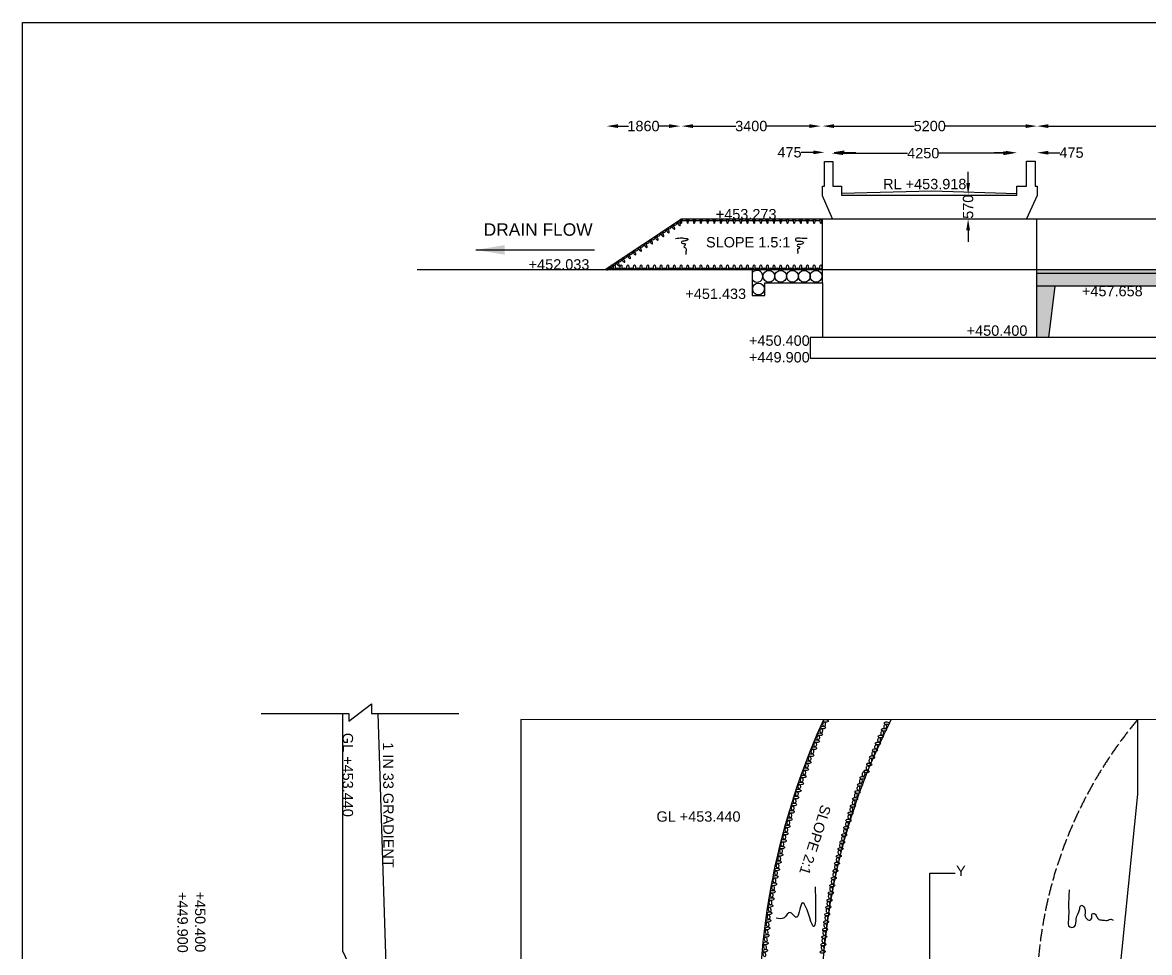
# Model space of a CAD drawing. Header units: millimetres. Extents: x 2030163 to 2138492, y 45478603 to 45539155.
# Drawn here: x 2030163 to 2057371, y 45516697 to 45539155 of the extents above; entities that cross this region are included whole.
import ezdxf

# ---------------------------------------------------------------- set-up
doc = ezdxf.new("R2010")
doc.units = ezdxf.units.MM
doc.header["$MEASUREMENT"] = 0
doc.linetypes.add('ACAD_ISO02W100', pattern=[15, 12, -3])
doc.layers.add('DRAWING', color=2, linetype='Continuous')
doc.layers.add('TEXT', color=7, linetype='Continuous')
doc.styles.get("Standard").update_dxf_attribs({"font": 'arial.ttf', "height": 250})
doc.dimstyles.get("Standard").update_dxf_attribs({"dimtxt": 300, "dimasz": 275, "dimexe": 0.18, "dimexo": 0.0625, "dimgap": 0.09, "dimtad": 0, "dimdec": 0, "dimzin": 0, "dimdsep": 46, "dimtxsty": 'Standard', "dimcen": 0.09, "dimse1": 1, "dimse2": 1, "dimadec": 0, "dimazin": 0, "dimtfac": 1, "dimtdec": 0, "dimtofl": 0, "dimtmove": 0, "dimatfit": 3, "dimfxl": 1, "dimtolj": 1, "dimtzin": 0, "dimarcsym": 0})

# ---------------------------------------------------------------- blocks, each defined once
blk = doc.blocks.new('*D54')
at = {"layer": 'Defpoints', "color": 0, "transparency": 16777216}
for p in [(2046046, 45536654), (2046046, 45534394), (2044264, 45533185)]:
    blk.add_point(p, dxfattribs=at)
at = {"layer": 'TEXT', "color": 0, "lineweight": -2, "transparency": 16777216}
for p, q in [((2044539, 45536654), (2044794, 45536654)), ((2045771, 45536654), (2045516, 45536654))]:
    blk.add_line(p, q, dxfattribs=at)
at = {"layer": 'TEXT', "color": 0, "transparency": 16777216}
for points in [[(2044539, 45536699), (2044539, 45536608), (2044264, 45536654)], [(2045771, 45536699), (2045771, 45536608), (2046046, 45536654)]]:
    blk.add_solid(points, dxfattribs=at)
at = {"layer": 'TEXT', "color": 0, "transparency": 16777216, "insert": (2045155, 45536654), "char_height": 250, "attachment_point": 5}
blk.add_mtext('\\A1;1860', dxfattribs=at)
blk = doc.blocks.new('*D55')
at = {"layer": 'Defpoints', "color": 0, "transparency": 16777216}
for p in [(2049437, 45536654), (2046077, 45534415), (2049437, 45534412)]:
    blk.add_point(p, dxfattribs=at)
at = {"layer": 'TEXT', "color": 0, "lineweight": -2, "transparency": 16777216}
for p, q in [((2046352, 45536654), (2047384, 45536654)), ((2049162, 45536654), (2048130, 45536654))]:
    blk.add_line(p, q, dxfattribs=at)
at = {"layer": 'TEXT', "color": 0, "transparency": 16777216}
for points in [[(2046352, 45536699), (2046352, 45536608), (2046077, 45536654)], [(2049162, 45536699), (2049162, 45536608), (2049437, 45536654)]]:
    blk.add_solid(points, dxfattribs=at)
at = {"layer": 'TEXT', "color": 0, "transparency": 16777216, "insert": (2047757, 45536654), "char_height": 250, "attachment_point": 5}
blk.add_mtext('\\A1;3400', dxfattribs=at)
blk = doc.blocks.new('*D56')
at = {"layer": 'Defpoints', "color": 0, "transparency": 16777216}
for p in [(2049730, 45536020), (2049527, 45535801), (2049730, 45535801)]:
    blk.add_point(p, dxfattribs=at)
at = {"layer": 'TEXT', "color": 0, "lineweight": -2, "transparency": 16777216}
for p, q in [((2049252, 45536020), (2048963, 45536020)), ((2050005, 45536020), (2050280, 45536020))]:
    blk.add_line(p, q, dxfattribs=at)
at = {"layer": 'TEXT', "color": 0, "transparency": 16777216}
for points in [[(2049252, 45536066), (2049252, 45535974), (2049527, 45536020)], [(2050005, 45536066), (2050005, 45535974), (2049730, 45536020)]]:
    blk.add_solid(points, dxfattribs=at)
at = {"layer": 'TEXT', "color": 0, "transparency": 16777216, "insert": (2048681, 45536020), "char_height": 250, "attachment_point": 5}
blk.add_mtext('\\A1;475', dxfattribs=at)
blk = doc.blocks.new('*D57')
at = {"layer": 'Defpoints', "color": 0, "transparency": 16777216}
for p in [(2054655, 45536654), (2049477, 45534415), (2054655, 45534415)]:
    blk.add_point(p, dxfattribs=at)
at = {"layer": 'TEXT', "color": 0, "lineweight": -2, "transparency": 16777216}
for p, q in [((2049752, 45536654), (2051693, 45536654)), ((2054380, 45536654), (2052439, 45536654))]:
    blk.add_line(p, q, dxfattribs=at)
at = {"layer": 'TEXT', "color": 0, "transparency": 16777216}
for points in [[(2049752, 45536699), (2049752, 45536608), (2049477, 45536654)], [(2054380, 45536699), (2054380, 45536608), (2054655, 45536654)]]:
    blk.add_solid(points, dxfattribs=at)
at = {"layer": 'TEXT', "color": 0, "transparency": 16777216, "insert": (2052066, 45536654), "char_height": 250, "attachment_point": 5}
blk.add_mtext('\\A1;5200', dxfattribs=at)
blk = doc.blocks.new('*D58')
at = {"layer": 'Defpoints', "color": 0, "transparency": 16777216}
for p in [(2062902, 45536654), (2054655, 45534415), (2062902, 45534415)]:
    blk.add_point(p, dxfattribs=at)
at = {"layer": 'TEXT', "color": 0, "lineweight": -2, "transparency": 16777216}
for p, q in [((2054930, 45536654), (2058405, 45536654)), ((2062627, 45536654), (2059152, 45536654))]:
    blk.add_line(p, q, dxfattribs=at)
at = {"layer": 'TEXT', "color": 0, "transparency": 16777216}
for points in [[(2054930, 45536699), (2054930, 45536608), (2054655, 45536654)], [(2062627, 45536699), (2062627, 45536608), (2062902, 45536654)]]:
    blk.add_solid(points, dxfattribs=at)
at = {"layer": 'TEXT', "color": 0, "transparency": 16777216, "insert": (2058779, 45536654), "char_height": 250, "attachment_point": 5}
blk.add_mtext('\\A1;8280', dxfattribs=at)
blk = doc.blocks.new('*D173')
at = {"layer": 'Defpoints', "color": 0, "transparency": 16777216}
for p in [(2052987, 45535001), (2052993, 45535001), (2052987, 45534412)]:
    blk.add_point(p, dxfattribs=at)
at = {"layer": 'TEXT', "color": 0, "lineweight": -2, "transparency": 16777216}
for p, q in [((2052993, 45535276), (2052993, 45535551)), ((2052993, 45534137), (2052993, 45533862))]:
    blk.add_line(p, q, dxfattribs=at)
at = {"layer": 'TEXT', "color": 0, "transparency": 16777216}
for points in [[(2052948, 45535276), (2053039, 45535276), (2052993, 45535001)], [(2052948, 45534137), (2053039, 45534137), (2052993, 45534412)]]:
    blk.add_solid(points, dxfattribs=at)
at = {"layer": 'TEXT', "color": 0, "transparency": 16777216, "insert": (2052993, 45534706), "char_height": 250, "attachment_point": 5, "rotation": 90}
blk.add_mtext('\\A1;570', dxfattribs=at)
blk = doc.blocks.new('*D174')
at = {"layer": 'Defpoints', "color": 0, "transparency": 16777216}
for p in [(2054121, 45535999), (2049699, 45534987), (2054121, 45534987)]:
    blk.add_point(p, dxfattribs=at)
at = {"layer": 'TEXT', "color": 0, "lineweight": -2, "transparency": 16777216}
for p, q in [((2049974, 45535999), (2051532, 45535999)), ((2053846, 45535999), (2052288, 45535999))]:
    blk.add_line(p, q, dxfattribs=at)
at = {"layer": 'TEXT', "color": 0, "transparency": 16777216}
for points in [[(2049974, 45536045), (2049974, 45535954), (2049699, 45535999)], [(2053846, 45536045), (2053846, 45535954), (2054121, 45535999)]]:
    blk.add_solid(points, dxfattribs=at)
at = {"layer": 'TEXT', "color": 0, "transparency": 16777216, "insert": (2051910, 45535999), "char_height": 250, "attachment_point": 5}
blk.add_mtext('\\A1;4250', dxfattribs=at)
blk = doc.blocks.new('*D175')
at = {"layer": 'Defpoints', "color": 0, "transparency": 16777216}
for p in [(2054658, 45536011), (2054171, 45535202), (2054658, 45535202)]:
    blk.add_point(p, dxfattribs=at)
at = {"layer": 'TEXT', "color": 0, "lineweight": -2, "transparency": 16777216}
for p, q in [((2053896, 45536011), (2053621, 45536011)), ((2054933, 45536011), (2055208, 45536011))]:
    blk.add_line(p, q, dxfattribs=at)
at = {"layer": 'TEXT', "color": 0, "transparency": 16777216}
for points in [[(2053896, 45536057), (2053896, 45535965), (2054171, 45536011)], [(2054933, 45536057), (2054933, 45535965), (2054658, 45536011)]]:
    blk.add_solid(points, dxfattribs=at)
at = {"layer": 'TEXT', "color": 0, "transparency": 16777216, "insert": (2055490, 45536011), "char_height": 250, "attachment_point": 5}
blk.add_mtext('\\A1;475', dxfattribs=at)

msp = doc.modelspace()

# ---------------------------------------------------------------- hatches: boundary and pattern name
at = {"layer": 'DRAWING'}
h = msp.add_hatch(dxfattribs=at)
h.set_pattern_fill('AR-CONC', color=0, scale=50, style=0)
h.set_pattern_definition([(50, (0, 0), (358.6300913, -31.3760675), [37.5, -412.5]), (355, (0, 0), (-69.3756668, 376.0960669), [30, -330]), (100.4514, (29.9, -2.6), (289.2546909, 344.719771), [31.870095, -350.571056]), (46.1842, (0, 100), (533.6205243, -82.759507), [56.25, -618.75]), (96.6356, (44.47, 93.1), (467.331353, 487.0589355), [47.805144, -525.8565]), (351.1842, (0, 100), (467.3309726, 487.0593005), [45, -495]), (21, (50, 75), (298.453526, -201.3094453), [37.5, -412.5]), (326, (50, 75), (121.657666, 362.5750225), [30, -330]), (71.4514, (74.87, 58.22), (420.1113143, 161.2652484), [31.870095, -350.571056]), (37.5, (0, 0), (6.07992766, 166.4469269), [0, -326, 0, -335, 0, -331.25]), (7.5, (0, 0), (131.5347687, 197.20585594), [0, -191, 0, -318.5, 0, -126.25]), (327.5, (-111.5, 0), (266.9112181, -11.27743587), [0, -125, 0, -390, 0, -517.5]), (317.5, (-161.5, 0), (291.5930847, 50.0524912), [0, -162.5, 0, -259, 0, -367.5])])
h.paths.add_polyline_path([(2062901.7, 45533189.5), (2054655.4, 45533189.5), (2054655.4, 45533101.6), (2062901.7, 45533101.6)])
h.paths.add_polyline_path([(2062901.7, 45533101.6), (2054655.4, 45533101.6), (2054655.4, 45532791), (2062404.8, 45532791), (2062901.7, 45532791)])
h.paths.add_polyline_path([(2055083.4, 45532791), (2054655.4, 45532791), (2054655.4, 45531545.7), (2054931.9, 45531545.7)])
h.paths.add_polyline_path([(2063420.3, 45532545.8), (2062901.7, 45532545.8), (2062901.7, 45532791), (2062404.8, 45532791), (2062404.8, 45531545.7), (2063708.1, 45531538.7)])
h.paths.add_polyline_path([(2064004.1, 45531538.7), (2063708.1, 45531538.7), (2062404.8, 45531545.7), (2062125.3, 45531545.7), (2062125.3, 45531037.6), (2064004.1, 45531037.6)])

# ---------------------------------------------------------------- linework, layer by layer
at = {"layer": 'DRAWING', "color": 0}
msp.add_lwpolyline([(2030162.8, 45539155.2), (2138101.6, 45539155.2), (2138101.6, 45478603.2), (2030162.8, 45478603.2)], close=True, dxfattribs=at)
for points in [[(2044233.1, 45533189.5), (2046076.5, 45534414.6), (2062901.7, 45534414.6), (2062901.7, 45537846.3)], [(2049721.3, 45534414.6), (2049474.6, 45534969.3), (2049474.6, 45535202.7), (2049526.6, 45535202.7), (2049526.6, 45535801.1), (2049729.5, 45535801.1), (2049729.5, 45535202.7), (2049934.9, 45535202.7), (2049934.9, 45534987.4), (2054171.4, 45534987.4), (2054171.4, 45535202.2), (2054399.9, 45535202.2), (2054399.9, 45535807), (2054611.7, 45535807), (2054611.7, 45535202.2), (2054657.5, 45535202.2), (2054657.5, 45534980.4), (2054404.3, 45534414.6)], [(2049934.9, 45535032), (2052119.1, 45535088.3), (2054171.4, 45535030.3)], [(2047779.2, 45533189.5), (2047779.2, 45532563.2), (2048083.7, 45532563.2), (2048083.7, 45532865.1), (2049476.8, 45532865.1), (2049476.8, 45534414.6)], [(2054655.4, 45531545.7), (2054655.4, 45534414.6)], [(2039690.9, 45533189.5), (2114591.9, 45533189.5)], [(2054655.4, 45533101.6), (2100697.1, 45533101.6)], [(2049476.8, 45532865.1), (2049476.8, 45531545.7)], [(2062404.8, 45532791), (2054655.4, 45532791)], [(2055083.4, 45532791), (2054931.9, 45531545.7)], [(2062125.3, 45531545.7), (2049177.5, 45531545.7)], [(2049177.5, 45531545.7), (2049177.5, 45531037.6)], [(2062125.3, 45531037.6), (2049177.5, 45531037.6)], [(2035926.4, 45522470.2), (2038039.2, 45522470.2), (2038039.2, 45522285.1), (2038590.1, 45522700.2), (2038590.1, 45522470.2), (2040699.5, 45522470.2)], [(2037869.1, 45486535.5), (2037869.1, 45492767.5), (2038024.8, 45493025.3), (2038024.8, 45495061.2), (2035911.6, 45498247.9), (2035911.6, 45511263.3), (2038026.6, 45514424), (2038026.6, 45516459.1), (2037892.6, 45516730.4), (2037892.6, 45522470.2)], [(2038737.1, 45522470.2), (2038936.1, 45516398.1), (2038936.1, 45493086.3), (2038724.2, 45486535.5)], [(2042192.2, 45522322.5), (2042192.2, 45487155.4), (2113006.7, 45487155.4), (2113006.7, 45522308.8), (2042192.2, 45522322.5)], [(2057084.2, 45522319.6), (2057084.2, 45520520.8), (2056254.9, 45512316.4)], [(2052680, 45490740.6), (2052072.5, 45490740.6), (2052072.5, 45518615.7), (2052679.4, 45518615.7)]]:
    msp.add_lwpolyline(points, dxfattribs=at)
for points in [[(2042192.2, 45515079.3), (2049489.9, 45515079.3), (2049489.9, 45516362.9, -0.1014548), (2051138.4, 45522320.7, -19.6811707)], [(2047963.9, 45515079.3), (2047996.7, 45516377.4, -0.0891545), (2049507.1, 45522321.1, -0.6119956)]]:
    msp.add_lwpolyline(points, format="xyb", dxfattribs=at)
at = {"layer": 'DRAWING', "color": 0, "linetype": 'ACAD_ISO02W100', "ltscale": 25}
msp.add_lwpolyline([(2054677.1, 45504711.2), (2054677.1, 45516396.1, -0.1570189), (2057084.2, 45522319.6, 2.3691011)], format="xyb", dxfattribs=at)
at = {"layer": 'DRAWING', "color": 0}
for centre in [(2048181.9, 45533028), (2048467.1, 45533028), (2048752.3, 45533028), (2049037.4, 45533028), (2049322.6, 45533028), (2047931.2, 45532722.3)]:
    msp.add_circle(centre, 142.6, dxfattribs=at)
msp.add_arc((2047896.8, 45533028), 142.6, 214.47302, 145.52698, dxfattribs=at)
at = {"layer": 'DRAWING', "color": 0, "extrusion": (0, 0, -1)}
for centre, major_axis, ratio in [((2046061.7, 45534355.1), (0, 56.6), 0.3892297), ((2046142, 45534389.3), (-62.6, -0.1), 0.2801378), ((2046222.2, 45534355.1), (0, 56.6), 0.3892297), ((2046300.8, 45534389.3), (-62.6, -0.1), 0.2801378), ((2046381.5, 45534355.1), (0, 56.6), 0.3892297), ((2046461.8, 45534389.3), (-62.6, -0.1), 0.2801378), ((2046542, 45534355.1), (0, 56.6), 0.3892297), ((2046624, 45534389.3), (-62.6, -0.1), 0.2801378), ((2046704.7, 45534355.1), (0, 56.6), 0.3892297), ((2046785, 45534389.3), (-62.6, -0.1), 0.2801378), ((2046865.2, 45534355.1), (0, 56.6), 0.3892297), ((2046943.8, 45534389.3), (-62.6, -0.1), 0.2801378), ((2047024.5, 45534355.1), (0, 56.6), 0.3892297), ((2047104.8, 45534389.3), (-62.6, -0.1), 0.2801378), ((2047185, 45534355.1), (0, 56.6), 0.3892297), ((2047263, 45534389.3), (-62.6, -0.1), 0.2801378), ((2047343.8, 45534355.1), (0, 56.6), 0.3892297), ((2047424, 45534389.3), (-62.6, -0.1), 0.2801378), ((2047504.2, 45534355.1), (0, 56.6), 0.3892297), ((2047582.8, 45534389.3), (-62.6, -0.1), 0.2801378), ((2047663.6, 45534355.1), (0, 56.6), 0.3892297), ((2047743.8, 45534389.3), (-62.6, -0.1), 0.2801378), ((2047824, 45534355.1), (0, 56.6), 0.3892297), ((2047906.1, 45534389.3), (-62.6, -0.1), 0.2801378), ((2047986.8, 45534355.1), (0, 56.6), 0.3892297), ((2048067.1, 45534389.3), (-62.6, -0.1), 0.2801378), ((2048147.3, 45534355.1), (0, 56.6), 0.3892297), ((2048225.9, 45534389.3), (-62.6, -0.1), 0.2801378), ((2048306.6, 45534355.1), (0, 56.6), 0.3892297), ((2048386.9, 45534389.3), (-62.6, -0.1), 0.2801378), ((2048467.1, 45534355.1), (0, 56.6), 0.3892297), ((2048551.3, 45534389.3), (-62.6, -0.1), 0.2801378), ((2048632.1, 45534355.1), (0, 56.6), 0.3892297), ((2048712.3, 45534389.3), (-62.6, -0.1), 0.2801378), ((2048792.5, 45534355.1), (0, 56.6), 0.3892297), ((2048871.1, 45534389.3), (-62.6, -0.1), 0.2801378), ((2048951.9, 45534355.1), (0, 56.6), 0.3892297), ((2049032.1, 45534389.3), (-62.6, -0.1), 0.2801378), ((2049112.3, 45534355.1), (0, 56.6), 0.3892297), ((2049195.8, 45534389.3), (-62.6, -0.1), 0.2801378), ((2049276.5, 45534355.1), (0, 56.6), 0.3892297), ((2049356.8, 45534389.3), (-62.6, -0.1), 0.2801378), ((2049437, 45534355.1), (0, 56.6), 0.3892297), ((2045656.6, 45534109.4), (-52.2, -34.7), 0.2801378), ((2045742.3, 45534125.2), (-31.2, 47.2), 0.3892297), ((2045789.1, 45534197.1), (-52.2, -34.7), 0.2801378), ((2045875.2, 45534213.2), (-31.2, 47.2), 0.3892297), ((2045923.3, 45534285.9), (-52.2, -34.7), 0.2801378), ((2046009, 45534301.7), (-31.2, 47.2), 0.3892297), ((2045253.6, 45533842.7), (-52.2, -34.7), 0.2801378), ((2045339.7, 45533858.8), (-31.2, 47.2), 0.3892297), ((2045387.8, 45533931.5), (-52.2, -34.7), 0.2801378), ((2045473.5, 45533947.3), (-31.2, 47.2), 0.3892297), ((2045522.4, 45534020.6), (-52.2, -34.7), 0.2801378), ((2045608.5, 45534036.7), (-31.2, 47.2), 0.3892297), ((2044851.4, 45533576.5), (-52.2, -34.7), 0.2801378), ((2044937.1, 45533592.3), (-31.2, 47.2), 0.3892297), ((2044986.9, 45533666.2), (-52.2, -34.7), 0.2801378), ((2045073, 45533682.3), (-31.2, 47.2), 0.3892297), ((2045121.1, 45533755), (-52.2, -34.7), 0.2801378), ((2045206.8, 45533770.8), (-31.2, 47.2), 0.3892297), ((2044450.5, 45533311.2), (-52.2, -34.7), 0.2801378), ((2044536.6, 45533327.3), (-31.2, 47.2), 0.3892297), ((2044584.7, 45533400), (-52.2, -34.7), 0.2801378), ((2044670.4, 45533415.8), (-31.2, 47.2), 0.3892297), ((2044717.2, 45533487.7), (-52.2, -34.7), 0.2801378), ((2044803.3, 45533503.8), (-31.2, 47.2), 0.3892297), ((2044314.5, 45533221.2), (-52.2, -34.7), 0.2801378), ((2044400.2, 45533237), (-31.2, 47.2), 0.3892297)]:
    msp.add_ellipse(centre, major_axis=major_axis, ratio=ratio, dxfattribs=at)
msp.add_ellipse((2049515.6, 45534389.3), major_axis=(-62.6, -0.1), ratio=0.2801378, start_param=5.3810896, end_param=7.1862535, dxfattribs=at)
at = {"layer": 'DRAWING', "color": 0}
for centre, major_axis, ratio in [((2044452.3, 45533246.1), (0, -56.6), 0.3892297), ((2044612.8, 45533246.1), (0, -56.6), 0.3892297), ((2044776.3, 45533246.1), (0, -56.6), 0.3892297), ((2044936.8, 45533246.1), (0, -56.6), 0.3892297), ((2045096.2, 45533246.1), (0, -56.6), 0.3892297), ((2045256.6, 45533246.1), (0, -56.6), 0.3892297), ((2045419.6, 45533246.1), (0, -56.6), 0.3892297), ((2045580, 45533246.1), (0, -56.6), 0.3892297), ((2045739.4, 45533246.1), (0, -56.6), 0.3892297), ((2045899.8, 45533246.1), (0, -56.6), 0.3892297), ((2046061.7, 45533246.1), (0, -56.6), 0.3892297), ((2046222.2, 45533246.1), (0, -56.6), 0.3892297), ((2046381.5, 45533246.1), (0, -56.6), 0.3892297), ((2046542, 45533246.1), (0, -56.6), 0.3892297), ((2046704.7, 45533246.1), (0, -56.6), 0.3892297), ((2046865.2, 45533246.1), (0, -56.6), 0.3892297), ((2047024.5, 45533246.1), (0, -56.6), 0.3892297), ((2047185, 45533246.1), (0, -56.6), 0.3892297), ((2047343.8, 45533246.1), (0, -56.6), 0.3892297), ((2047504.2, 45533246.1), (0, -56.6), 0.3892297), ((2047663.6, 45533246.1), (0, -56.6), 0.3892297), ((2047824, 45533246.1), (0, -56.6), 0.3892297), ((2047986.8, 45533246.1), (0, -56.6), 0.3892297), ((2048147.3, 45533246.1), (0, -56.6), 0.3892297), ((2048306.6, 45533246.1), (0, -56.6), 0.3892297), ((2048467.1, 45533246.1), (0, -56.6), 0.3892297), ((2048632.1, 45533246.1), (0, -56.6), 0.3892297), ((2048792.5, 45533246.1), (0, -56.6), 0.3892297), ((2048951.9, 45533246.1), (0, -56.6), 0.3892297), ((2049112.3, 45533246.1), (0, -56.6), 0.3892297), ((2049276.5, 45533246.1), (0, -56.6), 0.3892297), ((2049437, 45533246.1), (0, -56.6), 0.3892297), ((2044371.6, 45533212), (-62.6, 0.1), 0.2801378), ((2044532.6, 45533212), (-62.6, 0.1), 0.2801378), ((2044695.6, 45533212), (-62.6, 0.1), 0.2801378), ((2044856.6, 45533212), (-62.6, 0.1), 0.2801378), ((2045015.4, 45533212), (-62.6, 0.1), 0.2801378), ((2045176.4, 45533212), (-62.6, 0.1), 0.2801378), ((2045338.8, 45533212), (-62.6, 0.1), 0.2801378), ((2045499.8, 45533212), (-62.6, 0.1), 0.2801378), ((2045658.7, 45533212), (-62.6, 0.1), 0.2801378), ((2045819.7, 45533212), (-62.6, 0.1), 0.2801378), ((2045981, 45533212), (-62.6, 0.1), 0.2801378), ((2046142, 45533212), (-62.6, 0.1), 0.2801378), ((2046300.8, 45533212), (-62.6, 0.1), 0.2801378), ((2046461.8, 45533212), (-62.6, 0.1), 0.2801378), ((2046624, 45533212), (-62.6, 0.1), 0.2801378), ((2046785, 45533212), (-62.6, 0.1), 0.2801378), ((2046943.8, 45533212), (-62.6, 0.1), 0.2801378), ((2047104.8, 45533212), (-62.6, 0.1), 0.2801378), ((2047263, 45533212), (-62.6, 0.1), 0.2801378), ((2047424, 45533212), (-62.6, 0.1), 0.2801378), ((2047582.8, 45533212), (-62.6, 0.1), 0.2801378), ((2047743.8, 45533212), (-62.6, 0.1), 0.2801378), ((2047906.1, 45533212), (-62.6, 0.1), 0.2801378), ((2048067.1, 45533212), (-62.6, 0.1), 0.2801378), ((2048225.9, 45533212), (-62.6, 0.1), 0.2801378), ((2048386.9, 45533212), (-62.6, 0.1), 0.2801378), ((2048551.3, 45533212), (-62.6, 0.1), 0.2801378), ((2048712.3, 45533212), (-62.6, 0.1), 0.2801378), ((2048871.1, 45533212), (-62.6, 0.1), 0.2801378), ((2049032.1, 45533212), (-62.6, 0.1), 0.2801378), ((2049195.8, 45533212), (-62.6, 0.1), 0.2801378), ((2049356.8, 45533212), (-62.6, 0.1), 0.2801378)]:
    msp.add_ellipse(centre, major_axis=major_axis, ratio=ratio, dxfattribs=at)
for centre, major_axis, ratio, start_param, end_param in [((2044212.8, 45533212), (-62.6, 0.1), 0.2801378, 2.0917393, 3.3962375), ((2044293, 45533246.1), (0, -56.6), 0.3892297, 5.2570162, 7.8155725), ((2049515.6, 45533212), (-62.6, 0.1), 0.2801378, 5.3810896, 7.1862535)]:
    msp.add_ellipse(centre, major_axis=major_axis, ratio=ratio, start_param=start_param, end_param=end_param, dxfattribs=at)
at = {"layer": 'TEXT', "color": 0}
for centre, major_axis, ratio in [((2049488, 45522130.8), (-60.6, 3.5), 0.5341493), ((2049516.4, 45522206.4), (4.9, 57), 0.4968003), ((2049555.7, 45522288.7), (-60.6, 3.5), 0.5341493), ((2050990.5, 45522152.4), (5.5, 56.9), 0.4968003), ((2051030.5, 45522234.3), (-60.6, 4), 0.5341493), ((2049374.2, 45521883.5), (4.9, 57), 0.4968003), ((2049413.5, 45521965.8), (-60.6, 3.5), 0.5341493), ((2049448.6, 45522048.6), (4.9, 57), 0.4968003), ((2050845.2, 45521830.8), (5.5, 56.9), 0.4968003), ((2050885.3, 45521912.7), (-60.6, 4), 0.5341493), ((2050921.2, 45521995.2), (5.5, 56.9), 0.4968003), ((2050961.3, 45522077.1), (-60.6, 4), 0.5341493), ((2049235.6, 45521550.4), (4.9, 57), 0.4968003), ((2049274.9, 45521632.7), (-60.6, 3.5), 0.5341493), ((2049303.5, 45521716.2), (4.9, 57), 0.4968003), ((2049342.8, 45521798.5), (-60.6, 3.5), 0.5341493), ((2050743.6, 45521580.9), (-60.6, 4), 0.5341493), ((2050773, 45521664.2), (5.5, 56.9), 0.4968003), ((2050813.1, 45521746.1), (-60.6, 4), 0.5341493), ((2049140.8, 45521290.5), (-60.6, 3.5), 0.5341493), ((2049167.7, 45521379.8), (4.9, 57), 0.4968003), ((2049207, 45521462.1), (-60.6, 3.5), 0.5341493), ((2050634.1, 45521329.1), (5.5, 56.9), 0.4968003), ((2050674.1, 45521411), (-60.6, 4), 0.5341493), ((2050703.5, 45521499), (5.5, 56.9), 0.4968003), ((2049038.3, 45521039.1), (4.9, 57), 0.4968003), ((2049077.6, 45521121.4), (-60.6, 3.5), 0.5341493), ((2049101.5, 45521208.2), (4.9, 57), 0.4968003), ((2050468, 45521002.6), (5.5, 56.9), 0.4968003), ((2050541.6, 45521071.5), (-60.6, 4), 0.5341493), ((2050566.3, 45521158.1), (5.5, 56.9), 0.4968003), ((2050606.4, 45521240), (-60.6, 4), 0.5341493), ((2048956.5, 45520781.1), (-60.6, 3.5), 0.5341493), ((2048976.6, 45520868.4), (4.9, 57), 0.4968003), ((2049015.9, 45520950.7), (-60.6, 3.5), 0.5341493), ((2050383.8, 45520745.4), (-60.6, 4), 0.5341493), ((2050404.7, 45520832.5), (5.5, 56.9), 0.4968003), ((2050444.8, 45520914.4), (-60.6, 4), 0.5341493), ((2048858.2, 45520525.5), (4.9, 57), 0.4968003), ((2048897.5, 45520607.8), (-60.6, 3.5), 0.5341493), ((2048917.2, 45520698.8), (4.9, 57), 0.4968003), ((2050283.1, 45520490.7), (5.5, 56.9), 0.4968003), ((2050323.2, 45520572.6), (-60.6, 4), 0.5341493), ((2050343.7, 45520663.4), (5.5, 56.9), 0.4968003), ((2048787.4, 45520269.3), (-60.7, -1.6), 0.5341493), ((2048755.1, 45520184), (0.1, 57.2), 0.4968003), ((2048841.2, 45520440.2), (-60.7, -1.6), 0.5341493), ((2048808.9, 45520354.9), (0.1, 57.2), 0.4968003), ((2050209.9, 45520235.2), (-60.7, -1), 0.5341493), ((2050232.2, 45520320.6), (0.7, 57.2), 0.4968003), ((2050265.3, 45520405.6), (-60.7, -1), 0.5341493), ((2048734, 45520093.7), (-60.7, -1.6), 0.5341493), ((2048701.7, 45520008.4), (0.1, 57.2), 0.4968003), ((2050121.8, 45519975.1), (0.7, 57.2), 0.4968003), ((2050154.9, 45520060.1), (-60.7, -1), 0.5341493), ((2050176.8, 45520150.2), (0.7, 57.2), 0.4968003), ((2048633.6, 45519743.3), (-60.7, -1.6), 0.5341493), ((2048601.4, 45519658), (0.1, 57.2), 0.4968003), ((2048682.4, 45519917.1), (-60.7, -1.6), 0.5341493), ((2048650.2, 45519831.8), (0.1, 57.2), 0.4968003), ((2050051.3, 45519710.6), (-60.7, -1), 0.5341493), ((2050068.6, 45519799), (0.7, 57.2), 0.4968003), ((2050101.7, 45519884), (-60.7, -1), 0.5341493), ((2048541.5, 45519394), (-60.7, -1.6), 0.5341493), ((2048586.4, 45519568), (-60.7, -1.6), 0.5341493), ((2048554.1, 45519482.7), (0.1, 57.2), 0.4968003), ((2049969.3, 45519450.8), (0.7, 57.2), 0.4968003), ((2050002.4, 45519535.8), (-60.7, -1), 0.5341493), ((2050018.2, 45519625.6), (0.7, 57.2), 0.4968003), ((2048500.8, 45519231.2), (-60.3, -6.6), 0.5341493), ((2048475.5, 45519143.5), (-4.5, 57), 0.4968003), ((2048509.2, 45519308.7), (0.1, 57.2), 0.4968003), ((2049913.6, 45519199.8), (-60.4, -6), 0.5341493), ((2049887.6, 45519112.4), (-4, 57), 0.4968003), ((2049922.8, 45519277.3), (0.7, 57.2), 0.4968003), ((2049955.9, 45519362.2), (-60.7, -1), 0.5341493), ((2048419, 45518879.8), (-60.3, -6.6), 0.5341493), ((2048458.7, 45519054.5), (-60.3, -6.6), 0.5341493), ((2048433.5, 45518966.9), (-4.5, 57), 0.4968003), ((2049828.6, 45518849.2), (-60.4, -6), 0.5341493), ((2049869.9, 45519023.5), (-60.4, -6), 0.5341493), ((2049843.9, 45518936.1), (-4, 57), 0.4968003), ((2048380.2, 45518700.4), (-60.3, -6.6), 0.5341493), ((2048354.9, 45518612.7), (-4.5, 57), 0.4968003), ((2048393.8, 45518792.2), (-4.5, 57), 0.4968003), ((2049788.1, 45518670.1), (-60.4, -6), 0.5341493), ((2049762.1, 45518582.7), (-4, 57), 0.4968003), ((2049802.5, 45518761.8), (-4, 57), 0.4968003), ((2048308.7, 45518342.9), (-60.3, -6.6), 0.5341493), ((2048343.2, 45518520.2), (-60.3, -6.6), 0.5341493), ((2048318, 45518432.5), (-4.5, 57), 0.4968003), ((2049713.3, 45518313.4), (-60.4, -6), 0.5341493), ((2049749.4, 45518490.3), (-60.4, -6), 0.5341493), ((2049723.4, 45518402.9), (-4, 57), 0.4968003), ((2048276, 45518164.4), (-60.3, -6.6), 0.5341493), ((2048250.8, 45518076.8), (-4.5, 57), 0.4968003), ((2048283.5, 45518255.3), (-4.5, 57), 0.4968003), ((2049678.9, 45518135.2), (-60.4, -6), 0.5341493), ((2049652.9, 45518047.8), (-4, 57), 0.4968003), ((2049687.3, 45518226), (-4, 57), 0.4968003), ((2048218.5, 45517820.6), (-59.6, -11.4), 0.5341493), ((2048200.4, 45517731.2), (-9.1, 56.4), 0.4968003), ((2048245.4, 45517987.3), (-60.3, -6.6), 0.5341493), ((2048220.2, 45517899.7), (-4.5, 57), 0.4968003), ((2049618.2, 45517791.9), (-59.7, -10.9), 0.5341493), ((2049646.7, 45517958.4), (-60.4, -6), 0.5341493), ((2049620.7, 45517871), (-4, 57), 0.4968003), ((2048193, 45517643.2), (-59.6, -11.4), 0.5341493), ((2048174.9, 45517553.9), (-9.1, 56.4), 0.4968003), ((2049591.1, 45517614.8), (-59.7, -10.9), 0.5341493), ((2049572.2, 45517525.6), (-8.6, 56.5), 0.4968003), ((2049599.3, 45517702.7), (-8.6, 56.5), 0.4968003), ((2048146.4, 45517278.7), (-59.6, -11.4), 0.5341493), ((2048128.4, 45517189.3), (-9.1, 56.4), 0.4968003), ((2048168.8, 45517461.3), (-59.6, -11.4), 0.5341493), ((2048150.7, 45517371.9), (-9.1, 56.4), 0.4968003), ((2049541.1, 45517250.7), (-59.7, -10.9), 0.5341493), ((2049565.2, 45517433), (-59.7, -10.9), 0.5341493), ((2049546.3, 45517343.8), (-8.6, 56.5), 0.4968003), ((2048126.4, 45517099.2), (-59.6, -11.4), 0.5341493), ((2048108.4, 45517009.8), (-9.1, 56.4), 0.4968003), ((2049519.4, 45517071.4), (-59.7, -10.9), 0.5341493), ((2049500.6, 45516982.2), (-8.6, 56.5), 0.4968003), ((2049522.3, 45517161.5), (-8.6, 56.5), 0.4968003), ((2048092, 45516739.7), (-59.6, -11.4), 0.5341493), ((2048073.9, 45516650.3), (-9.1, 56.4), 0.4968003), ((2048108.2, 45516918.7), (-59.6, -11.4), 0.5341493), ((2048090.1, 45516829.3), (-9.1, 56.4), 0.4968003), ((2049481.7, 45516712.2), (-59.7, -10.9), 0.5341493), ((2049499.5, 45516891), (-59.7, -10.9), 0.5341493), ((2049480.6, 45516801.8), (-8.6, 56.5), 0.4968003)]:
    msp.add_ellipse(centre, major_axis=major_axis, ratio=ratio, dxfattribs=at)
for points in [[(2045928.1, 45533939.3), (2046078.2, 45533954.1), (2046166.5, 45533943.5), (2046234.2, 45533924.6), (2046199.5, 45533892.9), (2046104.7, 45533872.9), (2046071.2, 45533851.7), (2046078.8, 45533829.3), (2046131.8, 45533817.6), (2046160, 45533808.7), (2046160, 45533779.9), (2046127.7, 45533736.4), (2046153.6, 45533719.9), (2046178.9, 45533701.3), (2046179.5, 45533620.7), (2046178.3, 45533589.5), (2046180.1, 45533553.6)], [(2049104.7, 45533942.6), (2048934.1, 45533945.6), (2048821.9, 45533922.6), (2048839, 45533883.1), (2048934.7, 45533878.3), (2049017.9, 45533838.2), (2048944.1, 45533794.6), (2048872.1, 45533787.5), (2048876.2, 45533751.5), (2048920.5, 45533742), (2048903.4, 45533699), (2048881.5, 45533686.2), (2048880.9, 45533597.1), (2048873.9, 45533574.1)], [(2049298, 45518281), (2049226.3, 45517377.4), (2048978.1, 45517884.3), (2048829.2, 45517548.2), (2048696.9, 45517663.9), (2048548, 45517537.2), (2048360.5, 45517526.2)], [(2055431.9, 45518211.9), (2055418.7, 45517837.3), (2055414.7, 45517492.9), (2055445.5, 45517313.9), (2055552.6, 45517318), (2055604.1, 45517513.5), (2055686.4, 45517748), (2055725.6, 45517836.5), (2055787.3, 45517801.5), (2055818.2, 45517684.3), (2055834.7, 45517534.1), (2055939.7, 45517480.6), (2055980.9, 45517546.4), (2055991.2, 45517630.8), (2056032.4, 45517639), (2056096.2, 45517569), (2056151.8, 45517497), (2056258.8, 45517478.5), (2056374.1, 45517474.4), (2056427.7, 45517501.2), (2056493.6, 45517476.5)]]:
    msp.add_spline(points, degree=3, dxfattribs=at)

# ---------------------------------------------------------------- texts
for s, height, p in [('RL +453.918', 250, (2050941.9, 45535129.8)), ('+453.273', 250, (2046900.6, 45534401.9)), ('DRAIN FLOW', 300, (2041296.2, 45534006.3)), ('SLOPE 1.5:1', 250, (2046664.8, 45533724.4)), ('+452.033', 250, (2042383.4, 45533189.5)), ('+457.658', 250, (2055741.6, 45532545.1)), ('+451.433', 250, (2046166.5, 45532479.6)), ('+450.400', 250, (2052958.7, 45531590.1)), ('+450.400', 250, (2047702.7, 45531348.7)), ('+449.900', 250, (2047702.7, 45530947.1)), ('GL +453.440', 250, (2045467.8, 45519855.2)), ('Y', 250, (2052702.4, 45518542.7))]:
    msp.add_text(s, height=height, dxfattribs=at).set_placement(p)
for s, rotation, p in [('GL +453.440', 270, (2037892.6, 45522001.3)), ('1 IN 33 GRADIENT ', 270.21316, (2038866.1, 45521773.4)), ('SLOPE 2:1', 252.02362, (2049449.8, 45520285.9)), ('+449.900', 270, (2033903, 45518156.5)), ('+450.400', 270, (2034328.6, 45518168.9))]:
    msp.add_text(s, height=250, rotation=rotation, dxfattribs=at).set_placement(p)

# ---------------------------------------------------------------- dimensions: what is measured, and where the dimension line sits
for base, p1, p2, text, picture, middle in [((2046045.8, 45536653.7), (2044264.4, 45533184.8), (2046045.8, 45534394.1), '1860', '*D54', (2045155.1, 45536653.7)), ((2049437, 45536653.7), (2046076.5, 45534414.6), (2049437, 45534411.8), '3400', '*D55', (2047756.8, 45536653.7)), ((2054655.4, 45536653.7), (2049476.8, 45534414.6), (2054655.4, 45534414.6), '5200', '*D57', (2052066.1, 45536653.7)), ((2062901.7, 45536653.7), (2054655.4, 45534414.6), (2062901.7, 45534414.6), '8280', '*D58', (2058778.5, 45536653.7)), ((2054121.2, 45535999.5), (2049699, 45534987.4), (2054121.2, 45534987.4), '4250', '*D174', (2051910.1, 45535999.5)), ((2054657.5, 45536010.7), (2054171.4, 45535202.2), (2054657.5, 45535202.2), '475', '*D175', (2055489.7, 45536010.7))]:
    dim = msp.add_linear_dim(base=base, p1=p1, p2=p2, text=text, dimstyle='Standard', dxfattribs=at)
    dim.commit()
    dim.dimension.update_dxf_attribs({"geometry": picture, "text_midpoint": middle})
dim = msp.add_linear_dim(base=(2049729.5, 45536019.7), p1=(2049526.6, 45535801.1), p2=(2049729.5, 45535801.1), text='475', dimstyle='Standard', dxfattribs=at)
dim.commit()
dim.dimension.update_dxf_attribs({"geometry": '*D56', "text_midpoint": (2048681.2, 45536019.7), "dimtype": 160})
dim = msp.add_linear_dim(base=(2052993.4, 45535000.6), p1=(2052986.6, 45534412.1), p2=(2052986.6, 45535000.6), angle=90, text='570', dimstyle='Standard', dxfattribs=at)
dim.commit()
dim.dimension.update_dxf_attribs({"geometry": '*D173', "text_midpoint": (2052993.4, 45534706.4)})

# ---------------------------------------------------------------- leaders
msp.add_leader([(2041103.8, 45533664.5), (2043971.2, 45533664.5)], dimstyle='Standard', override={"dimasz": 700, "dimgap": 0.09, "dimtad": 0}, dxfattribs=at)

doc.saveas('drawing.dxf')
